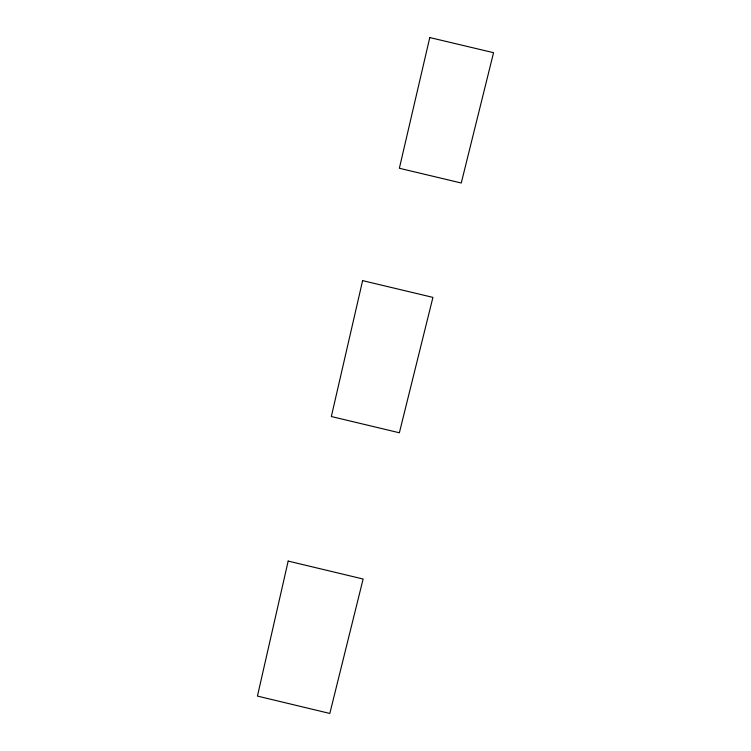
<?xml version="1.0" encoding="UTF-8"?>
<svg xmlns="http://www.w3.org/2000/svg" width="751" height="751" viewBox="0 0 751 751"><rect width="100%" height="100%" fill="white"/><g stroke="black" fill="none" stroke-linecap="round" stroke-linejoin="round"><path stroke-width="1.13" d="M288.177 561.081L257.443 696.083L329.82 713.45L363.127 579.021L288.177 561.081M362.62 280.63L331.341 416.523L399.372 432.773L432.923 297.387L362.62 280.63M429.779 37.55L399.363 168.28L461.264 183L493.557 52.683L429.779 37.55"/></g></svg>
